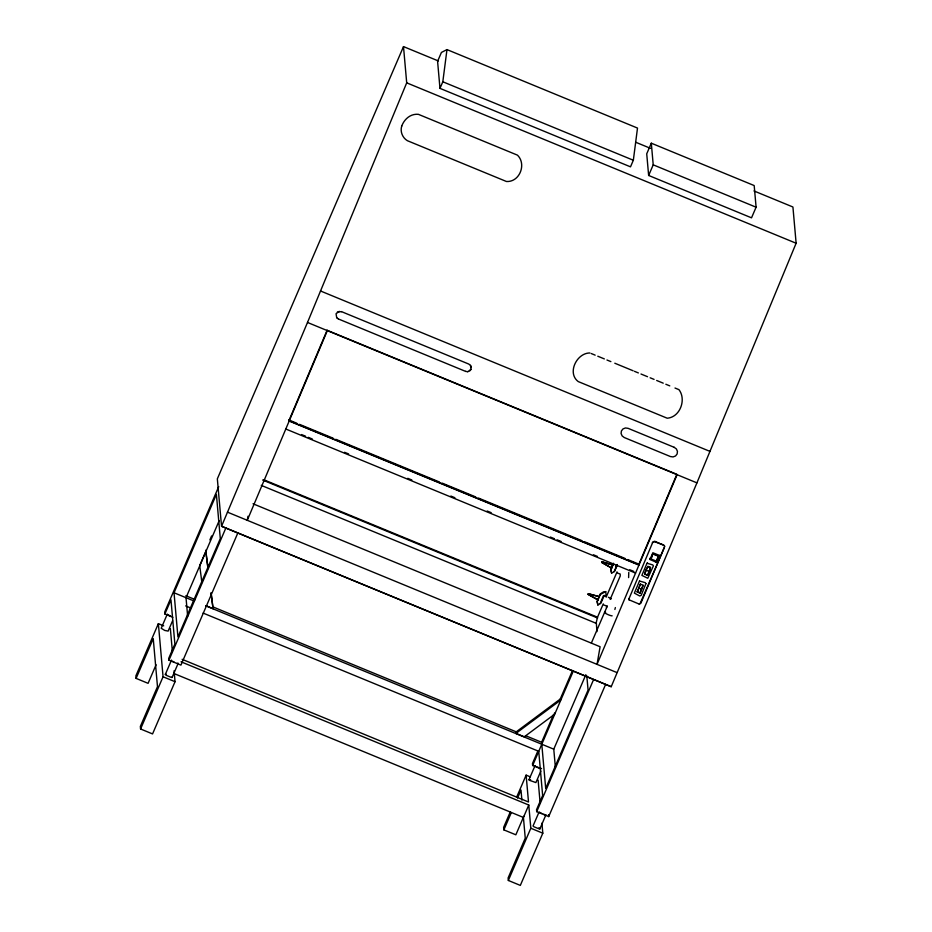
<?xml version="1.0" encoding="UTF-8"?>
<svg xmlns="http://www.w3.org/2000/svg" width="932" height="932" viewBox="0 0 932 932"><rect width="100%" height="100%" fill="white"/><g stroke="black" fill="none" stroke-linecap="round" stroke-linejoin="round"><path stroke-width="1.4" d="M596.946 631.628L596.294 622.355L597.517 617.217L603.272 603.866M645.911 583.63L641.204 595.28L639.713 595.991L634.366 593.102L639.515 580.986M439.974 88.365L442.817 81.771L446.976 49.594L637.5 128.068L633.341 160.246L630.498 166.84L439.974 88.365L437.586 61.337L441.418 52.448L446.976 49.594M628.809 599.183L652.924 541.911M247.504 518.938L247.982 516.235M606.522 607.85L606.464 605.94L603.854 604.996M614.875 609.481L615.353 607.559M628.611 577.595L628.774 572.376M650 559.515L652.854 552.758L659.308 555.367M649.814 558.885L649.988 558.233M617.194 564.524L614.13 571.642M639.142 603.983L640.843 603.26L664.621 546.583M637.29 591.995L640.389 584.108L643.115 585.284L639.981 593.113L637.29 591.995L640.389 584.108M644.781 574.24C646.633 562.45 654.182 565.596 647.484 575.359L644.676 573.961L647.891 566.353M403.498 46.6L217.342 478.85L221.536 526.3L307.502 322.46L406.702 82.843L403.498 46.6L438.413 60.976M221.536 526.3L611.217 686.709L696.926 482.869L796.126 243.24L792.922 206.997L753.976 190.955M247.271 520.301L327.33 330.639M677.098 474.691L597.028 664.365L600.103 646.738L253.038 503.781M639.981 593.113L643.115 585.284M647.484 575.359L650.583 567.46L647.915 566.423M656.629 560.808L658.586 556.124L656.279 561.111L650.792 558.874L652.948 553.794L658.54 556.183L652.971 553.911M640.039 603.738L664.295 547.713M163.694 625.85L158.37 623.648L135.874 675.875L136.107 678.391L148.083 683.331L156.087 664.761M136.107 678.391L153.244 638.595L157.485 686.663L140.348 726.459L140.569 728.987L152.557 733.927L175.041 681.7L174.086 670.784M218.717 486.632L164.696 612.068L164.871 614.013L172.863 617.31M164.871 614.013L170.975 599.847L174.878 644.047L168.774 658.225L168.948 660.171L180.936 665.11L237.823 533.011M174.028 592.764L216.399 494.379L220.302 538.58L177.93 636.964L174.028 592.764L194.066 601.012M172.571 620.805L168.133 631.104L164.743 630.44L161.213 628.261L167.317 614.083M209.886 539.908L211.611 535.923M219.218 520.592L186.016 597.692L187.647 616.238M168.948 660.171L225.835 528.071M140.569 728.987L163.065 676.772L158.37 623.648M165.395 674.267L171.5 660.089M172.117 677.413L178.222 663.246A4.031 0.687 23.3 0 1 177.348 663.211M651.305 143.19L646.726 153.815L648.637 175.461L751.518 217.832L756.097 207.207L754.186 185.561L651.305 143.19L653.216 164.836L648.637 175.461M597.89 599.94L588.045 594.348L588.302 593.684L599.171 596.643L588.302 593.742M601.769 562.462L611.625 568.054L601.769 562.462L602.025 561.798L612.93 565.025L602.037 561.856M613.489 563.254L610.856 569.359L611.613 573.122L614.572 571.398L617.205 565.293M613.536 563.778L610.903 569.883L611.613 573.122M510.387 811.679L503.641 827.348L503.863 829.876L515.85 834.804L523.854 816.234M516.573 797.326L526.126 775.133L530.122 776.775M503.863 829.876L511.295 812.622M517.575 798.037L521 790.068L521.885 800.099M538.009 750.656L532.463 763.541L532.638 765.498L540.63 768.784M586.799 675.805L588.069 690.064L545.698 788.437L541.62 742.28L553.643 714.366M559.934 699.746L572.539 670.492M559.48 701.4L560.586 698.825L515.839 732.144L515.944 733.379L524.273 736.816L554.598 714.238L554.482 712.992M532.638 765.498L573.285 671.122M606.138 597.202L617.054 571.852M540.898 770.985L535.9 782.589L529.469 780.305L528.98 779.735L535.085 765.556L535.574 766.127M591.389 642.987L607.373 605.905M610.169 599.393L620.258 575.964L620.199 574.054L617.59 573.11M541.923 823.131L542.808 833.185L520.324 885.4L508.336 880.46L508.115 877.944L525.252 838.148L523.423 817.446L528.77 805.027L181.053 661.802M555.414 767.712L553.771 749.177L585.844 674.721M605.59 684.484L548.703 816.583L536.716 811.656L593.602 679.556M508.336 880.46L530.821 828.245L528.77 805.027M538.696 812.855L533.151 825.74A4.031 0.687 23.3 0 0 534.118 826.847L539.022 828.863A4.031 0.687 23.3 0 0 538.906 827.779M539.884 828.886L545.977 814.719M615.563 566.947L616.203 565.526M652.913 553.876L651.014 558.967M469.716 370.959L471.01 369.34M647.006 563.231L641.88 575.382L647.775 578.259L653.402 565.875L652.796 564.932L647.006 563.231L647.554 563.01M515.944 733.379L560.703 700.06M664.423 545.674L654.765 541.259L652.33 542.774M597.878 605.008L597.121 601.245L600.278 593.917L603.528 591.878L605.718 591.622L600.324 594.441L597.167 601.769L597.878 605.008L600.837 603.284L603.994 595.956L606.184 595.699L603.948 595.432M656.978 561.775L655.779 562.043L649.988 559.48M639.527 581.02L645.305 582.686L645.923 583.653M528.98 779.735L530.646 779.793M337.326 312.069L341.473 311.626M339.341 311.335L336.044 313.7L336.708 317.707M467.748 371.705L471.068 369.375L470.462 365.356L468.749 364.051L341.415 311.603M589.944 352.983C576.908 352.785 566.749 372.94 578.224 381.572L667.207 418.212C680.139 417.233 686.581 399.455 678.927 389.634L675.001 388.027M653.833 541.469L663.642 544.917M655.79 562.078L657.421 561.297L659.297 555.332M674.232 447.337L628.098 428.336L625.442 427.963L622.984 428.93L621.399 430.968L621.085 433.531L622.157 435.943L624.3 437.551L670.434 456.552L673.09 456.925L675.549 455.969L677.145 453.931L677.447 451.356L676.387 448.944L674.116 447.278M603.4 595.781L600.243 603.505M465.616 371.379L467.806 371.728M639.177 604.087L629.03 599.8M541.574 768.597L536.867 766.931M543.589 814.253L545.115 814.684M635.81 142.281L650.583 148.374M653.216 164.836L756.097 207.207M442.817 81.771L633.341 160.246M406.702 82.843L796.126 243.24M591.249 353.531L595.175 355.15M597.796 356.222L604.344 358.913M606.953 359.997L610.879 361.616M614.805 363.224L633.131 370.773M634.436 371.309L638.362 372.928M640.983 374.012L647.519 376.703M650.14 377.786L654.066 379.394M656.676 380.477L663.223 383.168M665.844 384.252L669.77 385.871M320.492 290.97L709.916 451.368M338.374 318.965L465.674 371.414M307.502 322.46L696.926 482.869M296.819 423.245L288.745 419.924L289.165 421.043L638.933 565.095L638.502 563.988L627.737 559.55M299.498 424.351L333.132 438.203M335.823 439.322L439.403 481.984M442.094 483.091L475.728 496.942M478.419 498.049L581.999 540.711M584.69 541.818L625.046 558.443M646.33 570.291L649.033 571.409M644.676 573.961L647.379 575.067M301.514 434.545L305.556 436.211M308.247 437.318L312.278 438.984M344.56 452.276L348.603 453.942M407.785 478.326L411.827 479.98M450.843 496.057L454.874 497.711M487.156 511.016L491.199 512.67M550.381 537.053L554.423 538.719M557.115 539.826L561.146 541.492M593.428 554.785L597.47 556.451M629.752 569.743L633.783 571.409M285.798 429.011L635.566 573.075M638.839 588.045L641.531 589.164M637.185 591.715L639.876 592.822M263.907 479.805L597.517 617.217M262.626 480.027L597.587 617.998M261.251 485.374L596.212 623.333M227.431 512.134L616.856 672.531M221.793 526.312L611.217 686.709M185.841 595.746L195.242 599.614M212.694 606.802L517.446 732.331M525.508 735.651L541.62 742.28M205.914 605.683L213.055 608.619L211.133 593.078M206.147 605.986L553.771 749.177M185.643 605.893L191.013 608.095M203.094 613.081L538.743 751.32L542.645 795.532L536.541 809.698L536.716 811.656M182.124 659.32L528.502 801.998L526.126 775.133M174.354 673.673L523.423 817.446M163.065 676.772L175.041 681.7M530.821 828.245L542.808 833.185M170.847 616.273L167.818 614.654M608.398 597.261L611.369 598.822M541.795 813.508L540.222 812.681A4.031 0.687 23.3 0 1 539.29 811.97M172.455 661.196L174.016 662.023M588.045 594.348L597.866 599.672M336.65 317.684L338.433 319M470.52 365.391L471.347 367.325M628.774 599.078L629.065 599.905M664.388 545.57L664.656 546.688M205.716 550.183L207.883 567.343M207.987 568.59L205.821 551.429L199.728 565.596L201.871 582.57M211.063 592.892L213.055 608.619M605.718 591.622L606.184 595.699M548.529 814.638L548.703 816.583M538.114 780.072L540.141 803.034M170.358 628.587L172.35 651.212M612.138 615.831A4.264 0.734 23.3 0 1 606.371 613.815A4.264 0.734 23.3 0 1 605.66 612.301M166.269 674.29A4.031 0.687 23.3 0 0 166.35 675.362L171.243 677.378A4.031 0.687 23.3 0 0 172.082 677.016M401.739 126.053C399.979 131.517 402.449 137.75 407.354 140.685L506.437 181.495C519.66 182.334 526.778 164.102 517.446 155.143L418.363 114.321C410.604 113.553 404.302 119.098 401.739 126.053M327.085 330.266L288.92 420.67L638.688 564.734L676.853 474.33L327.085 330.266"/></g></svg>
